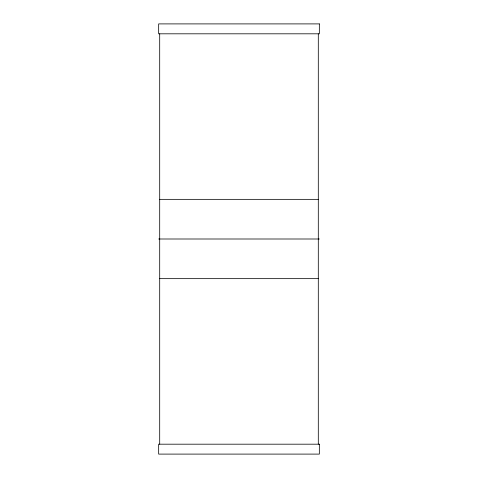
<?xml version="1.0" encoding="UTF-8"?>
<svg xmlns="http://www.w3.org/2000/svg" width="478" height="478" viewBox="0 0 478 478"><rect width="100%" height="100%" fill="white"/><g stroke="black" fill="none" stroke-linecap="round" stroke-linejoin="round"><path stroke-width="0.72" d="M159.7 199.35L318.3 199.35M158.66 239L319.34 239M159.7 278.65L318.3 278.65M318.3 33.813L318.3 444.187M159.7 33.813L159.7 444.187M319.34 23.9L158.66 23.9L158.66 33.813L319.34 33.813L319.34 23.9M319.34 444.187L158.66 444.187L158.66 454.1L319.34 454.1L319.34 444.187"/></g></svg>
